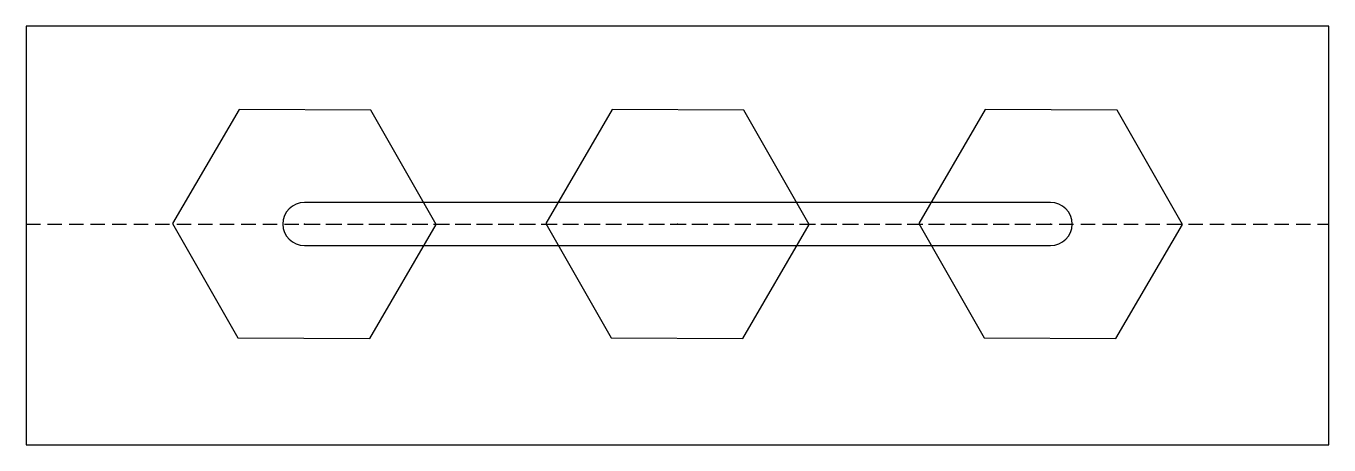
# Model space of a CAD drawing. Header units: millimetres. Extents: x -64.1 to -18.7, y -9.2 to 5.4.
import ezdxf

# ---------------------------------------------------------------- set-up
doc = ezdxf.new("R2010")
doc.units = ezdxf.units.MM
doc.linetypes.add('DASHED', pattern=[0.75, 0.5, -0.25])
doc.layers.get('0').update_dxf_attribs({"linetype": 'CONTINUOUS'})
doc.layers.add('1', color=7, linetype='DASHED')

msp = doc.modelspace()

# ---------------------------------------------------------------- linework, layer by layer
for points in [[(-64.091, 5.4), (-64.091, -9.2), (-18.696, -9.2), (-18.696, 5.4)], [(-52.08, 2.464), (-56.669, 2.486), (-58.984, -1.478), (-56.708, -5.464), (-52.118, -5.486), (-49.804, -1.522)], [(-39.08, 2.464), (-43.669, 2.486), (-45.984, -1.478), (-43.708, -5.464), (-39.118, -5.486), (-36.804, -1.522)], [(-26.08, 2.464), (-30.669, 2.486), (-32.984, -1.478), (-30.708, -5.464), (-26.118, -5.486), (-23.804, -1.522)]]:
    msp.add_lwpolyline(points, close=True)
msp.add_lwpolyline([(-54.394, -2.25), (-28.394, -2.25, 1), (-28.394, -0.75), (-54.394, -0.75, 1)], format="xyb", close=True)
for p in [(-54.394, -1.5), (-54.394, -1.5), (-41.394, -1.5), (-41.394, -1.5), (-28.394, -1.5), (-28.394, -1.5)]:
    msp.add_point(p)
at = {"layer": '1'}
for p, q in [((-64.091, -1.5), (-18.696, -1.5)), ((-54.394, -1.5), (-28.394, -1.5))]:
    msp.add_line(p, q, dxfattribs=at)

doc.saveas('drawing.dxf')
